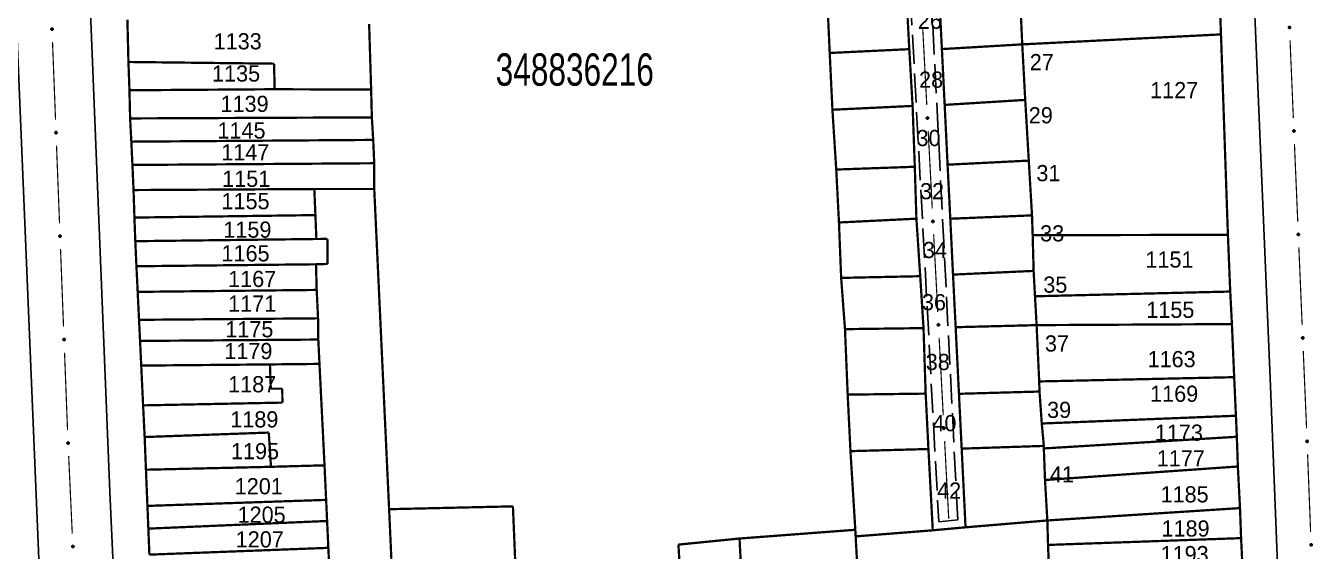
# Model space of a CAD drawing. Extents: x 202481 to 204056, y 4838981 to 4840330.
# Drawn here: x 202910.4 to 203109.4, y 4839658.8 to 4839740 of the extents above; entities that cross this region are included whole.
import ezdxf
from ezdxf.enums import TextEntityAlignment as Align

# ---------------------------------------------------------------- set-up
doc = ezdxf.new("R2010")
doc.units = 0
doc.header["$LTSCALE"] = 1.5
doc.header["$MEASUREMENT"] = 0
doc.linetypes.add('TRACO_11', pattern=[8, 3, -1, 3, -1])
for name, color, linetype in [('CD_MALHA_LOTES', 7, 'CONTINUOUS'), ('CD_TXT_QUADRA', 7, 'CONTINUOUS'), ('RU-QUADRA', 210, 'CONTINUOUS'), ('SV-EIXO-RUA-PAV', 20, 'CONTINUOUS'), ('SV-RUA-PAVIM', 7, 'CONTINUOUS'), ('Th_NmrPort', 1, 'CONTINUOUS')]:
    doc.layers.add(name, color=color, linetype=linetype)
doc.styles.add('ARIAL', font='ARIAL.SHX')

msp = doc.modelspace()

# ---------------------------------------------------------------- linework, layer by layer
at = {"layer": 'CD_MALHA_LOTES', "linetype": 'Continuous', "const_width": 0.35, "flags": 128}
for points in [[(203064.08, 4839746.61), (203064.53, 4839737.1)], [(203094.9, 4839747.94), (203095.27, 4839738.64)], [(203034.75, 4839735.77), (203034.33, 4839745.05)], [(203046.56, 4839745.72), (203047.06, 4839736.36)], [(203052.1, 4839736.37), (203051.63, 4839745.79)], [(202926.12, 4839740.93), (202926.28, 4839734.38)], [(202963.82, 4839730.11), (202963.51, 4839740.25)], [(203064.53, 4839737.1), (203095.27, 4839738.64)], [(203095.27, 4839738.64), (203096.34, 4839707.68)], [(203034.75, 4839735.77), (203047.06, 4839736.36)], [(203047.06, 4839736.36), (203047.57, 4839727.59)], [(203064.53, 4839737.1), (203052.1, 4839736.37)], [(203052.53, 4839727.75), (203052.1, 4839736.37)], [(203064.99, 4839728.52), (203064.53, 4839737.1)], [(202926.28, 4839734.38), (202926.44, 4839730.01)], [(202926.28, 4839734.38), (202948.8, 4839734.12)], [(203035.17, 4839727), (203034.75, 4839735.77)], [(202948.8, 4839734.12), (202948.9, 4839730.17)], [(202926.44, 4839730.01), (202948.9, 4839730.17)], [(202926.44, 4839730.01), (202926.54, 4839725.66)], [(202948.9, 4839730.17), (202963.82, 4839730.11)], [(202963.93, 4839725.82), (202963.82, 4839730.11)], [(203052.53, 4839727.75), (203064.99, 4839728.52)], [(203065.54, 4839719.14), (203064.99, 4839728.52)], [(203035.17, 4839727), (203047.57, 4839727.59)], [(203035.76, 4839717.76), (203035.17, 4839727)], [(203047.57, 4839727.59), (203047.91, 4839718.19)], [(203052.98, 4839718.51), (203052.53, 4839727.75)], [(202926.54, 4839725.66), (202963.93, 4839725.82)], [(202926.54, 4839725.66), (202926.73, 4839722.07)], [(202964.14, 4839722.34), (202963.93, 4839725.82)], [(202926.73, 4839722.07), (202964.14, 4839722.34)], [(202926.73, 4839722.07), (202926.9, 4839718.47)], [(202964.3, 4839718.73), (202964.14, 4839722.34)], [(202926.9, 4839718.47), (202964.3, 4839718.73)], [(202926.9, 4839718.47), (202927.07, 4839714.59)], [(202964.3, 4839714.75), (202964.3, 4839718.73)], [(203052.98, 4839718.51), (203065.54, 4839719.14)], [(203053.4, 4839710.16), (203052.98, 4839718.51)], [(203066.04, 4839710.68), (203065.54, 4839719.14)], [(203035.76, 4839717.76), (203047.91, 4839718.19)], [(203036.18, 4839709.58), (203035.76, 4839717.76)], [(203047.91, 4839718.19), (203048.16, 4839710.17)], [(202927.07, 4839714.59), (202955.03, 4839714.75)], [(202927.07, 4839714.59), (202927.21, 4839710.34)], [(202955.2, 4839710.72), (202955.03, 4839714.75)], [(202955.03, 4839714.75), (202964.3, 4839714.75)], [(202966.6, 4839665.28), (202964.3, 4839714.75)], [(202927.21, 4839710.34), (202955.2, 4839710.72)], [(202955.35, 4839707.03), (202955.2, 4839710.72)], [(203053.4, 4839710.16), (203066.04, 4839710.68)], [(203066.14, 4839707.61), (203066.04, 4839710.68)], [(202927.21, 4839710.34), (202927.34, 4839706.69)], [(203036.18, 4839709.58), (203048.16, 4839710.17)], [(203036.52, 4839701.02), (203036.18, 4839709.58)], [(203048.16, 4839710.17), (203048.75, 4839701.28)], [(203053.82, 4839701.53), (203053.4, 4839710.16)], [(202927.34, 4839706.69), (202955.35, 4839707.03)], [(202927.34, 4839706.69), (202927.52, 4839702.82)], [(202957.05, 4839707.04), (202955.35, 4839707.03)], [(202957.09, 4839703.18), (202957.05, 4839707.04)], [(203066.14, 4839707.61), (203096.34, 4839707.68)], [(203066.29, 4839702.1), (203066.14, 4839707.61)], [(203096.34, 4839707.68), (203096.7, 4839698.91)], [(202927.52, 4839702.82), (202955.29, 4839703.12)], [(202927.52, 4839702.82), (202927.71, 4839698.86)], [(202955.29, 4839703.12), (202957.09, 4839703.18)], [(202955.4, 4839699.16), (202955.29, 4839703.12)], [(203036.52, 4839701.02), (203048.75, 4839701.28)], [(203037.11, 4839693.1), (203036.52, 4839701.02)], [(203048.75, 4839701.28), (203049.26, 4839693.26)], [(203053.82, 4839701.53), (203066.29, 4839702.1)], [(203054.23, 4839693.4), (203053.82, 4839701.53)], [(203066.5, 4839698.18), (203066.29, 4839702.1)], [(202927.71, 4839698.86), (202955.4, 4839699.16)], [(202927.71, 4839698.86), (202927.92, 4839694.54)], [(202955.61, 4839694.77), (202955.4, 4839699.16)], [(203066.5, 4839698.18), (203096.7, 4839698.91)], [(203096.7, 4839698.91), (203096.96, 4839693.88)], [(203066.75, 4839693.72), (203066.5, 4839698.18)], [(202927.92, 4839694.54), (202955.61, 4839694.77)], [(202955.65, 4839691.49), (202955.61, 4839694.77)], [(202927.92, 4839694.54), (202928.08, 4839691.28)], [(203037.11, 4839693.1), (203049.26, 4839693.26)], [(203037.53, 4839682.98), (203037.11, 4839693.1)], [(203049.26, 4839693.26), (203049.59, 4839683.14)], [(203054.23, 4839693.4), (203066.75, 4839693.72)], [(203054.74, 4839683.11), (203054.23, 4839693.4)], [(203066.75, 4839693.72), (203096.96, 4839693.88)], [(203067.15, 4839685.02), (203066.75, 4839693.72)], [(203096.96, 4839693.88), (203097.31, 4839685.68)], [(202928.08, 4839691.28), (202955.65, 4839691.49)], [(202928.08, 4839691.28), (202928.26, 4839687.47)], [(202955.83, 4839687.73), (202955.65, 4839691.49)], [(202928.26, 4839687.47), (202948.17, 4839687.65)], [(202928.26, 4839687.47), (202928.55, 4839681.32)], [(202948.17, 4839687.65), (202955.83, 4839687.73)], [(202948.3, 4839683.9), (202948.17, 4839687.65)], [(202956.61, 4839672.06), (202955.83, 4839687.73)], [(203067.15, 4839685.02), (203097.31, 4839685.68)], [(203067.2, 4839683.46), (203067.15, 4839685.02)], [(203097.31, 4839685.68), (203097.58, 4839679.72)], [(202950.07, 4839683.9), (202948.3, 4839683.9)], [(202950.1, 4839681.75), (202950.07, 4839683.9)], [(203037.53, 4839682.98), (203049.59, 4839683.14)], [(203037.96, 4839674.25), (203037.53, 4839682.98)], [(203049.59, 4839683.14), (203050.02, 4839674.58)], [(203054.74, 4839683.11), (203067.2, 4839683.46)], [(203055.16, 4839674.64), (203054.74, 4839683.11)], [(203067.55, 4839678.52), (203067.2, 4839683.46)], [(202928.55, 4839681.32), (202950.1, 4839681.75)], [(202928.55, 4839681.32), (202928.79, 4839676.43)], [(203067.55, 4839678.52), (203097.58, 4839679.72)], [(203097.58, 4839679.72), (203097.72, 4839676.47)], [(202928.79, 4839676.43), (202947.99, 4839677.12)], [(202947.99, 4839677.12), (202948.33, 4839671.83)], [(203067.87, 4839675.06), (203067.55, 4839678.52)], [(202928.79, 4839676.43), (202928.99, 4839671.38)], [(203055.16, 4839674.64), (203067.87, 4839675.06)], [(203067.87, 4839674.67), (203097.72, 4839676.47)], [(203067.87, 4839674.67), (203067.87, 4839675.06)], [(203097.72, 4839676.47), (203097.88, 4839671.88)], [(203037.96, 4839674.25), (203050.02, 4839674.58)], [(203038.71, 4839662.1), (203037.96, 4839674.25)], [(203050.02, 4839674.58), (203050.69, 4839662.02)], [(203055.76, 4839662.48), (203055.16, 4839674.64)], [(203068.05, 4839669.79), (203067.87, 4839674.67)], [(202928.99, 4839671.38), (202948.33, 4839671.83)], [(202928.99, 4839671.38), (202929.22, 4839665.79)], [(202948.33, 4839671.83), (202956.61, 4839672.06)], [(202956.86, 4839666.72), (202956.61, 4839672.06)], [(203068.05, 4839669.79), (203097.88, 4839671.88)], [(203097.88, 4839671.88), (203098.21, 4839665.45)], [(203068.41, 4839663.54), (203068.05, 4839669.79)], [(202929.22, 4839665.79), (202956.86, 4839666.72)], [(202957.01, 4839663.46), (202956.86, 4839666.72)], [(202929.22, 4839665.79), (202929.36, 4839662.28)], [(202966.6, 4839665.28), (202985.75, 4839665.72)], [(202972.83, 4839528.28), (202966.6, 4839665.28)], [(202985.75, 4839665.72), (202991.44, 4839529.41)], [(203068.41, 4839663.54), (203098.21, 4839665.45)], [(203098.21, 4839665.45), (203098.38, 4839660.81)], [(202929.36, 4839662.28), (202957.01, 4839663.46)], [(202957.2, 4839659.31), (202957.01, 4839663.46)], [(203068.41, 4839663.54), (203055.76, 4839662.48)], [(203068.52, 4839659.76), (203068.41, 4839663.54)], [(202929.36, 4839662.28), (202929.52, 4839658.26)], [(203011.35, 4839659.81), (203020.8, 4839660.75)], [(203020.8, 4839660.75), (203038.71, 4839662.1)], [(203027.59, 4839531.59), (203020.8, 4839660.75)], [(203038.76, 4839661.08), (203038.71, 4839662.1)], [(203038.76, 4839661.08), (203050.69, 4839662.02)], [(203041.49, 4839611.29), (203038.76, 4839661.08)], [(203050.69, 4839662.02), (203055.76, 4839662.48)], [(203068.52, 4839659.76), (203098.38, 4839660.81)], [(203098.38, 4839660.81), (203098.6, 4839656.18)], [(202929.52, 4839658.26), (202957.2, 4839659.31)], [(202957.44, 4839654.25), (202957.2, 4839659.31)], [(203018.98, 4839531.07), (203011.35, 4839659.81)], [(203068.68, 4839655.58), (203068.52, 4839659.76)]]:
    msp.add_lwpolyline(points, dxfattribs=at)
at = {"layer": 'RU-QUADRA', "linetype": 'Continuous', "const_width": 0.18, "flags": 128}
for points in [[(203094.9, 4839747.94), (203095.27, 4839738.64), (203096.34, 4839707.68), (203096.7, 4839698.91), (203096.96, 4839693.88), (203097.31, 4839685.68), (203097.58, 4839679.72), (203097.72, 4839676.47), (203097.88, 4839671.88), (203098.21, 4839665.45), (203098.38, 4839660.81), (203098.6, 4839656.18)], [(203046.56, 4839745.72), (203047.06, 4839736.36), (203047.57, 4839727.59), (203047.91, 4839718.19), (203048.16, 4839710.17), (203048.75, 4839701.28), (203049.26, 4839693.26), (203049.59, 4839683.14), (203050.02, 4839674.58), (203050.69, 4839662.02), (203055.76, 4839662.48), (203055.16, 4839674.64), (203054.74, 4839683.11), (203054.23, 4839693.4), (203053.82, 4839701.53), (203053.4, 4839710.16), (203052.98, 4839718.51), (203052.53, 4839727.75), (203052.1, 4839736.37), (203051.63, 4839745.79)], [(202929.52, 4839658.26), (202929.36, 4839662.28), (202929.22, 4839665.79), (202928.99, 4839671.38), (202928.79, 4839676.43), (202928.55, 4839681.32), (202928.26, 4839687.47), (202928.08, 4839691.28), (202927.92, 4839694.54), (202927.71, 4839698.86), (202927.52, 4839702.82), (202927.34, 4839706.69), (202927.21, 4839710.34), (202927.07, 4839714.59), (202926.9, 4839718.47), (202926.73, 4839722.07), (202926.54, 4839725.66), (202926.44, 4839730.01), (202926.28, 4839734.38), (202926.12, 4839740.93)]]:
    msp.add_lwpolyline(points, dxfattribs=at)
at = {"layer": 'SV-EIXO-RUA-PAV'}
for points in [[(202914.565795, 4839739.59551), (202914.602158, 4839739.562803), (202914.626722, 4839739.527257), (202914.638677, 4839739.491713), (202914.641051, 4839739.457549), (202914.639543, 4839739.422325), (202914.630187, 4839739.387146), (202914.611155, 4839739.350402), (202914.578602, 4839739.313695), (202914.540534, 4839739.290924), (202914.506314, 4839739.27734), (202914.470833, 4839739.272813), (202914.436639, 4839739.274851), (202914.400419, 4839739.285778), (202914.36337, 4839739.305428), (202914.327252, 4839739.339056), (202914.303409, 4839739.374069), (202914.292748, 4839739.408752), (202914.288423, 4839739.444452), (202914.290394, 4839739.480395), (202914.299776, 4839739.514874), (202914.319629, 4839739.55214), (202914.353291, 4839739.587349), (202914.387941, 4839739.611529), (202914.422466, 4839739.622673), (202914.457708, 4839739.62614), (202914.493057, 4839739.625057), (202914.52881, 4839739.617125), (202914.565795, 4839739.59551)], [(203105.970171, 4839739.847291), (203106.006661, 4839739.814725), (203106.031364, 4839739.779275), (203106.043456, 4839739.743778), (203106.045963, 4839739.709624), (203106.044592, 4839739.674393), (203106.035373, 4839739.639179), (203106.016484, 4839739.602361), (203105.984073, 4839739.565527), (203105.946095, 4839739.542609), (203105.911928, 4839739.528892), (203105.876465, 4839739.524227), (203105.842263, 4839739.526132), (203105.806, 4839739.536918), (203105.768876, 4839739.556424), (203105.732627, 4839739.589911), (203105.708648, 4839739.624832), (203105.697853, 4839739.659473), (203105.693389, 4839739.695156), (203105.69522, 4839739.731106), (203105.704468, 4839739.765621), (203105.724176, 4839739.802965), (203105.757701, 4839739.838304), (203105.792257, 4839739.862618), (203105.826738, 4839739.873897), (203105.861967, 4839739.8775), (203105.897319, 4839739.876555), (203105.933103, 4839739.868762), (203105.970171, 4839739.847291)], [(203049.769968, 4839725.573452), (203049.733139, 4839725.605635), (203049.708068, 4839725.640825), (203049.695605, 4839725.676194), (203049.692741, 4839725.71032), (203049.693744, 4839725.745563), (203049.702594, 4839725.780872), (203049.721097, 4839725.817885), (203049.753121, 4839725.855055), (203049.790858, 4839725.878369), (203049.82488, 4839725.892443), (203049.860292, 4839725.897478), (203049.894513, 4839725.89593), (203049.930886, 4839725.885525), (203049.968212, 4839725.866407), (203050.004809, 4839725.833301), (203050.029152, 4839725.798633), (203050.040308, 4839725.764106), (203050.045144, 4839725.728473), (203050.04369, 4839725.692505), (203050.034803, 4839725.657895), (203050.015486, 4839725.620348), (203049.982332, 4839725.584659), (203049.948032, 4839725.559986), (203049.913671, 4839725.548347), (203049.878482, 4839725.544376), (203049.843122, 4839725.544952), (203049.807258, 4839725.55237), (203049.769968, 4839725.573452)], [(202915.185049, 4839723.607498), (202915.221412, 4839723.574791), (202915.245976, 4839723.539245), (202915.257931, 4839723.503701), (202915.260305, 4839723.469538), (202915.258797, 4839723.434313), (202915.249441, 4839723.399134), (202915.230409, 4839723.36239), (202915.197855, 4839723.325683), (202915.159788, 4839723.302912), (202915.125568, 4839723.289328), (202915.090087, 4839723.284801), (202915.055893, 4839723.286839), (202915.019672, 4839723.297766), (202914.982624, 4839723.317416), (202914.946506, 4839723.351044), (202914.922663, 4839723.386057), (202914.912002, 4839723.420741), (202914.907677, 4839723.45644), (202914.909648, 4839723.492383), (202914.91903, 4839723.526862), (202914.938883, 4839723.564128), (202914.972545, 4839723.599338), (202915.007195, 4839723.623517), (202915.04172, 4839723.634661), (202915.076962, 4839723.638128), (202915.112311, 4839723.637045), (202915.148064, 4839723.629113), (202915.185049, 4839723.607498)], [(203106.65156, 4839723.861807), (203106.688049, 4839723.829241), (203106.712752, 4839723.793791), (203106.724844, 4839723.758294), (203106.727351, 4839723.724139), (203106.72598, 4839723.688909), (203106.716762, 4839723.653694), (203106.697872, 4839723.616877), (203106.665462, 4839723.580043), (203106.627483, 4839723.557125), (203106.593316, 4839723.543407), (203106.557853, 4839723.538743), (203106.523651, 4839723.540648), (203106.487388, 4839723.551433), (203106.450264, 4839723.57094), (203106.414015, 4839723.604427), (203106.390036, 4839723.639347), (203106.379241, 4839723.673989), (203106.374777, 4839723.709671), (203106.376608, 4839723.745622), (203106.385857, 4839723.780137), (203106.405564, 4839723.81748), (203106.439089, 4839723.85282), (203106.473645, 4839723.877134), (203106.508126, 4839723.888412), (203106.543355, 4839723.892016), (203106.578707, 4839723.891071), (203106.614492, 4839723.883277), (203106.65156, 4839723.861807)], [(203050.618413, 4839709.595964), (203050.581585, 4839709.628146), (203050.556513, 4839709.663336), (203050.54405, 4839709.698705), (203050.541187, 4839709.732831), (203050.542189, 4839709.768074), (203050.551039, 4839709.803383), (203050.569543, 4839709.840396), (203050.601567, 4839709.877567), (203050.639303, 4839709.900881), (203050.673325, 4839709.914955), (203050.708738, 4839709.919989), (203050.742958, 4839709.918442), (203050.779331, 4839709.908036), (203050.816657, 4839709.888919), (203050.853254, 4839709.855813), (203050.877597, 4839709.821145), (203050.888753, 4839709.786618), (203050.89359, 4839709.750984), (203050.892135, 4839709.715016), (203050.883248, 4839709.680406), (203050.863932, 4839709.642859), (203050.830778, 4839709.607171), (203050.796478, 4839709.582497), (203050.762117, 4839709.570859), (203050.726928, 4839709.566887), (203050.691567, 4839709.567463), (203050.655703, 4839709.574882), (203050.618413, 4839709.595964)], [(202915.804303, 4839707.619486), (202915.840666, 4839707.586779), (202915.86523, 4839707.551233), (202915.877185, 4839707.515689), (202915.879559, 4839707.481526), (202915.878051, 4839707.446301), (202915.868695, 4839707.411122), (202915.849663, 4839707.374378), (202915.817109, 4839707.337671), (202915.779042, 4839707.314901), (202915.744822, 4839707.301316), (202915.709341, 4839707.296789), (202915.675146, 4839707.298827), (202915.638926, 4839707.309754), (202915.601878, 4839707.329405), (202915.56576, 4839707.363032), (202915.541917, 4839707.398045), (202915.531256, 4839707.432729), (202915.526931, 4839707.468428), (202915.528902, 4839707.504371), (202915.538284, 4839707.53885), (202915.558137, 4839707.576116), (202915.591799, 4839707.611326), (202915.626449, 4839707.635505), (202915.660974, 4839707.646649), (202915.696216, 4839707.650116), (202915.731565, 4839707.649033), (202915.767318, 4839707.641101), (202915.804303, 4839707.619486)], [(203107.332948, 4839707.876322), (203107.369438, 4839707.843757), (203107.39414, 4839707.808306), (203107.406232, 4839707.772809), (203107.408739, 4839707.738655), (203107.407368, 4839707.703425), (203107.39815, 4839707.66821), (203107.37926, 4839707.631392), (203107.34685, 4839707.594559), (203107.308871, 4839707.57164), (203107.274704, 4839707.557923), (203107.239241, 4839707.553258), (203107.205039, 4839707.555164), (203107.168776, 4839707.565949), (203107.131652, 4839707.585456), (203107.095403, 4839707.618942), (203107.071424, 4839707.653863), (203107.060629, 4839707.688505), (203107.056165, 4839707.724187), (203107.057996, 4839707.760137), (203107.067245, 4839707.794653), (203107.086952, 4839707.831996), (203107.120478, 4839707.867336), (203107.155033, 4839707.891649), (203107.189514, 4839707.902928), (203107.224743, 4839707.906531), (203107.260095, 4839707.905586), (203107.29588, 4839707.897793), (203107.332948, 4839707.876322)], [(203051.466858, 4839693.618475), (203051.43003, 4839693.650658), (203051.404959, 4839693.685848), (203051.392496, 4839693.721217), (203051.389632, 4839693.755343), (203051.390635, 4839693.790585), (203051.399485, 4839693.825894), (203051.417988, 4839693.862908), (203051.450012, 4839693.900078), (203051.487749, 4839693.923392), (203051.52177, 4839693.937466), (203051.557183, 4839693.942501), (203051.591403, 4839693.940953), (203051.627776, 4839693.930548), (203051.665103, 4839693.91143), (203051.7017, 4839693.878324), (203051.726042, 4839693.843656), (203051.737199, 4839693.809129), (203051.742035, 4839693.773495), (203051.74058, 4839693.737528), (203051.731693, 4839693.702918), (203051.712377, 4839693.665371), (203051.679223, 4839693.629682), (203051.644923, 4839693.605009), (203051.610562, 4839693.59337), (203051.575373, 4839693.589399), (203051.540013, 4839693.589974), (203051.504149, 4839693.597393), (203051.466858, 4839693.618475)], [(202916.423557, 4839691.631474), (202916.45992, 4839691.598767), (202916.484484, 4839691.563221), (202916.496439, 4839691.527678), (202916.498813, 4839691.493514), (202916.497305, 4839691.458289), (202916.487949, 4839691.423111), (202916.468917, 4839691.386366), (202916.436363, 4839691.349659), (202916.398296, 4839691.326889), (202916.364076, 4839691.313304), (202916.328595, 4839691.308777), (202916.2944, 4839691.310815), (202916.25818, 4839691.321742), (202916.221132, 4839691.341393), (202916.185014, 4839691.37502), (202916.161171, 4839691.410033), (202916.15051, 4839691.444717), (202916.146185, 4839691.480416), (202916.148156, 4839691.516359), (202916.157538, 4839691.550838), (202916.177391, 4839691.588105), (202916.211053, 4839691.623314), (202916.245703, 4839691.647493), (202916.280228, 4839691.658638), (202916.31547, 4839691.662104), (202916.350819, 4839691.661021), (202916.386572, 4839691.653089), (202916.423557, 4839691.631474)], [(203108.014336, 4839691.890838), (203108.050826, 4839691.858272), (203108.075528, 4839691.822822), (203108.08762, 4839691.787325), (203108.090127, 4839691.753171), (203108.088756, 4839691.71794), (203108.079538, 4839691.682726), (203108.060648, 4839691.645908), (203108.028238, 4839691.609074), (203107.990259, 4839691.586156), (203107.956092, 4839691.572439), (203107.920629, 4839691.567774), (203107.886427, 4839691.569679), (203107.850164, 4839691.580465), (203107.81304, 4839691.599971), (203107.776791, 4839691.633458), (203107.752812, 4839691.668379), (203107.742017, 4839691.70302), (203107.737553, 4839691.738703), (203107.739384, 4839691.774653), (203107.748633, 4839691.809168), (203107.76834, 4839691.846511), (203107.801866, 4839691.881851), (203107.836422, 4839691.906165), (203107.870902, 4839691.917444), (203107.906131, 4839691.921047), (203107.941483, 4839691.920102), (203107.977268, 4839691.912309), (203108.014336, 4839691.890838)], [(203052.315304, 4839677.640987), (203052.278475, 4839677.673169), (203052.253404, 4839677.708359), (203052.240941, 4839677.743728), (203052.238077, 4839677.777854), (203052.23908, 4839677.813097), (203052.24793, 4839677.848406), (203052.266433, 4839677.885419), (203052.298457, 4839677.92259), (203052.336194, 4839677.945904), (203052.370216, 4839677.959977), (203052.405628, 4839677.965012), (203052.439849, 4839677.963465), (203052.476222, 4839677.953059), (203052.513548, 4839677.933941), (203052.550145, 4839677.900835), (203052.574488, 4839677.866168), (203052.585644, 4839677.831641), (203052.590481, 4839677.796007), (203052.589026, 4839677.760039), (203052.580139, 4839677.725429), (203052.560822, 4839677.687882), (203052.527668, 4839677.652194), (203052.493368, 4839677.62752), (203052.459007, 4839677.615882), (203052.423818, 4839677.61191), (203052.388458, 4839677.612486), (203052.352594, 4839677.619905), (203052.315304, 4839677.640987)], [(202917.045305, 4839675.644412), (202917.081918, 4839675.611984), (202917.106753, 4839675.576627), (202917.118979, 4839675.541175), (202917.121615, 4839675.507031), (202917.120376, 4839675.471796), (202917.11129, 4839675.436547), (202917.09254, 4839675.399658), (202917.060268, 4839675.362703), (202917.022376, 4839675.339642), (202916.988261, 4839675.325796), (202916.952816, 4839675.320998), (202916.918606, 4839675.322774), (202916.882304, 4839675.333423), (202916.845106, 4839675.35279), (202916.808732, 4839675.38614), (202916.784621, 4839675.42097), (202916.773696, 4839675.45557), (202916.769098, 4839675.491236), (202916.770793, 4839675.527193), (202916.779912, 4839675.561743), (202916.799479, 4839675.59916), (202916.832871, 4839675.634625), (202916.867335, 4839675.659069), (202916.901773, 4839675.670477), (202916.936988, 4839675.674214), (202916.972343, 4839675.673401), (202917.008157, 4839675.665743), (202917.045305, 4839675.644412)], [(203108.694306, 4839675.904868), (203108.730669, 4839675.87216), (203108.755233, 4839675.836615), (203108.767187, 4839675.801071), (203108.769561, 4839675.766907), (203108.768054, 4839675.731682), (203108.758698, 4839675.696504), (203108.739666, 4839675.65976), (203108.707112, 4839675.623052), (203108.669045, 4839675.600282), (203108.634825, 4839675.586697), (203108.599344, 4839675.58217), (203108.565149, 4839675.584209), (203108.528929, 4839675.595135), (203108.491881, 4839675.614786), (203108.455762, 4839675.648413), (203108.431919, 4839675.683426), (203108.421259, 4839675.71811), (203108.416934, 4839675.753809), (203108.418905, 4839675.789752), (203108.428287, 4839675.824231), (203108.44814, 4839675.861498), (203108.481802, 4839675.896707), (203108.516452, 4839675.920886), (203108.550977, 4839675.932031), (203108.586219, 4839675.935497), (203108.621567, 4839675.934414), (203108.657321, 4839675.926482), (203108.694306, 4839675.904868)], [(202917.786869, 4839659.661606), (202917.823481, 4839659.629178), (202917.848317, 4839659.593821), (202917.860543, 4839659.55837), (202917.863178, 4839659.524225), (202917.86194, 4839659.48899), (202917.852854, 4839659.453741), (202917.834104, 4839659.416852), (202917.801832, 4839659.379897), (202917.76394, 4839659.356836), (202917.729825, 4839659.34299), (202917.694379, 4839659.338192), (202917.66017, 4839659.339968), (202917.623868, 4839659.350617), (202917.58667, 4839659.369984), (202917.550295, 4839659.403334), (202917.526185, 4839659.438164), (202917.51526, 4839659.472765), (202917.510662, 4839659.50843), (202917.512357, 4839659.544387), (202917.521475, 4839659.578937), (202917.541042, 4839659.616354), (202917.574434, 4839659.65182), (202917.608898, 4839659.676263), (202917.643337, 4839659.687672), (202917.678551, 4839659.691408), (202917.713907, 4839659.690595), (202917.74972, 4839659.682937), (202917.786869, 4839659.661606)], [(203109.31356, 4839659.916856), (203109.349923, 4839659.884149), (203109.374487, 4839659.848603), (203109.386441, 4839659.813059), (203109.388815, 4839659.778895), (203109.387308, 4839659.74367), (203109.377952, 4839659.708492), (203109.35892, 4839659.671748), (203109.326366, 4839659.63504), (203109.288299, 4839659.61227), (203109.254079, 4839659.598685), (203109.218598, 4839659.594159), (203109.184403, 4839659.596197), (203109.148183, 4839659.607123), (203109.111135, 4839659.626774), (203109.075016, 4839659.660401), (203109.051173, 4839659.695415), (203109.040513, 4839659.730098), (203109.036188, 4839659.765797), (203109.038159, 4839659.80174), (203109.047541, 4839659.836219), (203109.067394, 4839659.873486), (203109.101056, 4839659.908695), (203109.135706, 4839659.932874), (203109.170231, 4839659.944019), (203109.205473, 4839659.947485), (203109.240821, 4839659.946403), (203109.276575, 4839659.93847), (203109.31356, 4839659.916856)]]:
    msp.add_lwpolyline(points, close=True, dxfattribs=at)
for points in [[(202914.290394, 4839739.480395), (202914.303409, 4839739.374069)], [(202914.295888, 4839739.493322), (202914.314593, 4839739.362955)], [(202914.299776, 4839739.514874), (202914.327252, 4839739.339056)], [(202914.312293, 4839739.528096), (202914.344547, 4839739.329976)], [(202914.319629, 4839739.55214), (202914.36337, 4839739.305428)], [(202914.338137, 4839739.565967), (202914.381265, 4839739.298625)], [(202914.353291, 4839739.587349), (202914.400419, 4839739.285778)], [(202914.369699, 4839739.597232), (202914.417297, 4839739.285)], [(202914.387941, 4839739.611529), (202914.436639, 4839739.274851)], [(202914.40457, 4839739.613603), (202914.453118, 4839739.276828)], [(202914.422466, 4839739.622673), (202914.470833, 4839739.272813)], [(202914.439756, 4839739.621794), (202914.485895, 4839739.276732)], [(202914.457708, 4839739.62614), (202914.506314, 4839739.27734)], [(202914.476624, 4839739.621856), (202914.525014, 4839739.289172)], [(202914.493057, 4839739.625057), (202914.540534, 4839739.290924)], [(202914.510975, 4839739.616359), (202914.559831, 4839739.306907)], [(202914.52881, 4839739.617125), (202914.578602, 4839739.313695)], [(202914.545538, 4839739.605408), (202914.592862, 4839739.335497)], [(202914.565795, 4839739.59551), (202914.611155, 4839739.350402)], [(202914.584878, 4839739.57689), (202914.619964, 4839739.376148)], [(202914.602158, 4839739.562803), (202914.630187, 4839739.387146)], [(202914.616248, 4839739.5426), (202914.633537, 4839739.413543)], [(202914.626722, 4839739.527257), (202914.639543, 4839739.422325)], [(203105.69522, 4839739.731106), (203105.708648, 4839739.624832)], [(203105.700664, 4839739.744055), (203105.719875, 4839739.613761)], [(203105.704468, 4839739.765621), (203105.732627, 4839739.589911)], [(203105.716934, 4839739.778892), (203105.749957, 4839739.580899)], [(203105.724176, 4839739.802965), (203105.768876, 4839739.556424)], [(203105.742631, 4839739.816863), (203105.786797, 4839739.549691)], [(203105.757701, 4839739.838304), (203105.806, 4839739.536918)], [(203105.774071, 4839739.84825), (203105.822882, 4839739.536206)], [(203105.792257, 4839739.862618), (203105.842263, 4839739.526132)], [(203105.808877, 4839739.864757), (203105.858734, 4839739.528174)], [(203105.826738, 4839739.873897), (203105.876465, 4839739.524227)], [(203105.844032, 4839739.873085), (203105.891511, 4839739.528205)], [(203105.861967, 4839739.8775), (203105.911928, 4839739.528892)], [(203105.880899, 4839739.87329), (203105.930581, 4839739.540796)], [(203105.897319, 4839739.876555), (203105.946095, 4839739.542609)], [(203105.915272, 4839739.867927), (203105.965329, 4839739.558667)], [(203105.933103, 4839739.868762), (203105.984073, 4839739.565527)], [(203105.949877, 4839739.85711), (203105.998249, 4839739.587385)], [(203105.970171, 4839739.847291), (203106.016484, 4839739.602361)], [(203105.989327, 4839739.828745), (203106.025193, 4839739.628141)], [(203106.006661, 4839739.814725), (203106.035373, 4839739.639179)], [(203106.02083, 4839739.794578), (203106.03862, 4839739.665589)], [(203106.031364, 4839739.779275), (203106.044592, 4839739.674393)], [(203049.708068, 4839725.640825), (203049.693744, 4839725.745563)], [(203049.718761, 4839725.625633), (203049.699623, 4839725.754429)], [(203049.733139, 4839725.605635), (203049.702594, 4839725.780872)], [(203049.750619, 4839725.591797), (203049.712658, 4839725.792015)], [(203049.769968, 4839725.573452), (203049.721097, 4839725.817885)], [(203049.790364, 4839725.563846), (203049.739175, 4839725.83305)], [(203049.807258, 4839725.55237), (203049.753121, 4839725.855055)], [(203049.82508, 4839725.553392), (203049.771793, 4839725.862111)], [(203049.843122, 4839725.544952), (203049.790858, 4839725.878369)], [(203049.859507, 4839725.548388), (203049.806352, 4839725.880344)], [(203049.878482, 4839725.544376), (203049.82488, 4839725.892443)], [(203049.89637, 4839725.548979), (203049.845289, 4839725.893343)], [(203049.913671, 4839725.548347), (203049.860292, 4839725.897478)], [(203049.931436, 4839725.557673), (203049.878063, 4839725.893717)], [(203049.948032, 4839725.559986), (203049.894513, 4839725.89593)], [(203049.966067, 4839725.574543), (203049.913998, 4839725.88606)], [(203049.982332, 4839725.584659), (203049.930886, 4839725.885525)], [(203049.997178, 4839725.606257), (203049.950221, 4839725.872953)], [(203050.015486, 4839725.620348), (203049.968212, 4839725.866407)], [(203050.022476, 4839725.644494), (203049.987385, 4839725.842132)], [(203050.034803, 4839725.657895), (203050.004809, 4839725.833301)], [(203050.038381, 4839725.6795), (203050.017809, 4839725.809586)], [(203050.04369, 4839725.692505), (203050.029152, 4839725.798633)], [(202914.909648, 4839723.492383), (202914.922663, 4839723.386057)], [(202914.915142, 4839723.50531), (202914.933847, 4839723.374943)], [(202914.91903, 4839723.526862), (202914.946506, 4839723.351044)], [(202914.931547, 4839723.540085), (202914.963801, 4839723.341964)], [(202914.938883, 4839723.564128), (202914.982624, 4839723.317416)], [(202914.957391, 4839723.577955), (202915.000519, 4839723.310613)], [(202914.972545, 4839723.599338), (202915.019672, 4839723.297766)], [(202914.988953, 4839723.60922), (202915.036551, 4839723.296988)], [(202915.007195, 4839723.623517), (202915.055893, 4839723.286839)], [(202915.023824, 4839723.625591), (202915.072372, 4839723.288816)], [(202915.04172, 4839723.634661), (202915.090087, 4839723.284801)], [(202915.05901, 4839723.633782), (202915.105149, 4839723.28872)], [(202915.076962, 4839723.638128), (202915.125568, 4839723.289328)], [(202915.095878, 4839723.633844), (202915.144268, 4839723.30116)], [(202915.112311, 4839723.637045), (202915.159788, 4839723.302912)], [(202915.130229, 4839723.628347), (202915.179085, 4839723.318895)], [(202915.148064, 4839723.629113), (202915.197855, 4839723.325683)], [(202915.164792, 4839723.617396), (202915.212116, 4839723.347485)], [(202915.185049, 4839723.607498), (202915.230409, 4839723.36239)], [(202915.204132, 4839723.588878), (202915.239218, 4839723.388136)], [(202915.221412, 4839723.574791), (202915.249441, 4839723.399134)], [(202915.235502, 4839723.554589), (202915.252791, 4839723.425531)], [(202915.245976, 4839723.539245), (202915.258797, 4839723.434313)], [(203106.376608, 4839723.745622), (203106.390036, 4839723.639347)], [(203106.382052, 4839723.75857), (203106.401264, 4839723.628276)], [(203106.385857, 4839723.780137), (203106.414015, 4839723.604427)], [(203106.398322, 4839723.793408), (203106.431345, 4839723.595414)], [(203106.405564, 4839723.81748), (203106.450264, 4839723.57094)], [(203106.424019, 4839723.831379), (203106.468185, 4839723.564207)], [(203106.439089, 4839723.85282), (203106.487388, 4839723.551433)], [(203106.455459, 4839723.862766), (203106.50427, 4839723.550721)], [(203106.473645, 4839723.877134), (203106.523651, 4839723.540648)], [(203106.490265, 4839723.879273), (203106.540122, 4839723.542689)], [(203106.508126, 4839723.888412), (203106.557853, 4839723.538743)], [(203106.52542, 4839723.8876), (203106.572899, 4839723.542721)], [(203106.543355, 4839723.892016), (203106.593316, 4839723.543407)], [(203106.562287, 4839723.887806), (203106.611969, 4839723.555312)], [(203106.578707, 4839723.891071), (203106.627483, 4839723.557125)], [(203106.59666, 4839723.882442), (203106.646717, 4839723.573182)], [(203106.614492, 4839723.883277), (203106.665462, 4839723.580043)], [(203106.631265, 4839723.871625), (203106.679637, 4839723.601901)], [(203106.65156, 4839723.861807), (203106.697872, 4839723.616877)], [(203106.670715, 4839723.84326), (203106.706581, 4839723.642656)], [(203106.688049, 4839723.829241), (203106.716762, 4839723.653694)], [(203106.702218, 4839723.809093), (203106.720008, 4839723.680104)], [(203106.712752, 4839723.793791), (203106.72598, 4839723.688909)], [(203050.556513, 4839709.663336), (203050.542189, 4839709.768074)], [(203050.567206, 4839709.648145), (203050.548069, 4839709.776941)], [(203050.581585, 4839709.628146), (203050.551039, 4839709.803383)], [(203050.599065, 4839709.614309), (203050.561104, 4839709.814527)], [(203050.618413, 4839709.595964), (203050.569543, 4839709.840396)], [(203050.638809, 4839709.586358), (203050.58762, 4839709.855562)], [(203050.655703, 4839709.574882), (203050.601567, 4839709.877567)], [(203050.673526, 4839709.575903), (203050.620238, 4839709.884623)], [(203050.691567, 4839709.567463), (203050.639303, 4839709.900881)], [(203050.707953, 4839709.570899), (203050.654797, 4839709.902855)], [(203050.726928, 4839709.566887), (203050.673325, 4839709.914955)], [(203050.744815, 4839709.57149), (203050.693734, 4839709.915855)], [(203050.762117, 4839709.570859), (203050.708738, 4839709.919989)], [(203050.779881, 4839709.580184), (203050.726509, 4839709.916229)], [(203050.796478, 4839709.582497), (203050.742958, 4839709.918442)], [(203050.814513, 4839709.597054), (203050.762443, 4839709.908572)], [(203050.830778, 4839709.607171), (203050.779331, 4839709.908036)], [(203050.845623, 4839709.628768), (203050.798667, 4839709.895464)], [(203050.863932, 4839709.642859), (203050.816657, 4839709.888919)], [(203050.870922, 4839709.667006), (203050.835831, 4839709.864643)], [(203050.883248, 4839709.680406), (203050.853254, 4839709.855813)], [(203050.886827, 4839709.702011), (203050.866254, 4839709.832098)], [(203050.892135, 4839709.715016), (203050.877597, 4839709.821145)], [(202915.528902, 4839707.504371), (202915.541917, 4839707.398045)], [(202915.534396, 4839707.517299), (202915.553101, 4839707.386931)], [(202915.538284, 4839707.53885), (202915.56576, 4839707.363032)], [(202915.550801, 4839707.552073), (202915.583055, 4839707.353952)], [(202915.558137, 4839707.576116), (202915.601878, 4839707.329405)], [(202915.576645, 4839707.589943), (202915.619773, 4839707.322601)], [(202915.591799, 4839707.611326), (202915.638926, 4839707.309754)], [(202915.608207, 4839707.621208), (202915.655805, 4839707.308976)], [(202915.626449, 4839707.635505), (202915.675146, 4839707.298827)], [(202915.643078, 4839707.637579), (202915.691626, 4839707.300805)], [(202915.660974, 4839707.646649), (202915.709341, 4839707.296789)], [(202915.678264, 4839707.64577), (202915.724403, 4839707.300709)], [(202915.696216, 4839707.650116), (202915.744822, 4839707.301316)], [(202915.715132, 4839707.645832), (202915.763522, 4839707.313148)], [(202915.731565, 4839707.649033), (202915.779042, 4839707.314901)], [(202915.749483, 4839707.640335), (202915.798339, 4839707.330883)], [(202915.767318, 4839707.641101), (202915.817109, 4839707.337671)], [(202915.784046, 4839707.629384), (202915.83137, 4839707.359473)], [(202915.804303, 4839707.619486), (202915.849663, 4839707.374378)], [(202915.823386, 4839707.600866), (202915.858472, 4839707.400124)], [(202915.840666, 4839707.586779), (202915.868695, 4839707.411122)], [(202915.854756, 4839707.566577), (202915.872045, 4839707.437519)], [(202915.86523, 4839707.551233), (202915.878051, 4839707.446301)], [(203107.057996, 4839707.760137), (203107.071424, 4839707.653863)], [(203107.06344, 4839707.773086), (203107.082652, 4839707.642792)], [(203107.067245, 4839707.794653), (203107.095403, 4839707.618942)], [(203107.07971, 4839707.807924), (203107.112733, 4839707.60993)], [(203107.086952, 4839707.831996), (203107.131652, 4839707.585456)], [(203107.105407, 4839707.845895), (203107.149573, 4839707.578722)], [(203107.120478, 4839707.867336), (203107.168776, 4839707.565949)], [(203107.136847, 4839707.877281), (203107.185658, 4839707.565237)], [(203107.155033, 4839707.891649), (203107.205039, 4839707.555164)], [(203107.171653, 4839707.893788), (203107.22151, 4839707.557205)], [(203107.189514, 4839707.902928), (203107.239241, 4839707.553258)], [(203107.206808, 4839707.902116), (203107.254287, 4839707.557236)], [(203107.224743, 4839707.906531), (203107.274704, 4839707.557923)], [(203107.243675, 4839707.902321), (203107.293357, 4839707.569828)], [(203107.260095, 4839707.905586), (203107.308871, 4839707.57164)], [(203107.278048, 4839707.896958), (203107.328106, 4839707.587698)], [(203107.29588, 4839707.897793), (203107.34685, 4839707.594559)], [(203107.312653, 4839707.886141), (203107.361025, 4839707.616416)], [(203107.332948, 4839707.876322), (203107.37926, 4839707.631392)], [(203107.352103, 4839707.857776), (203107.387969, 4839707.657172)], [(203107.369438, 4839707.843757), (203107.39815, 4839707.66821)], [(203107.383606, 4839707.823609), (203107.401396, 4839707.69462)], [(203107.39414, 4839707.808306), (203107.407368, 4839707.703425)], [(203051.404959, 4839693.685848), (203051.390635, 4839693.790585)], [(203051.415652, 4839693.670656), (203051.396514, 4839693.799452)], [(203051.43003, 4839693.650658), (203051.399485, 4839693.825894)], [(203051.44751, 4839693.63682), (203051.409549, 4839693.837038)], [(203051.466858, 4839693.618475), (203051.417988, 4839693.862908)], [(203051.487255, 4839693.608869), (203051.436065, 4839693.878073)], [(203051.504149, 4839693.597393), (203051.450012, 4839693.900078)], [(203051.521971, 4839693.598415), (203051.468683, 4839693.907134)], [(203051.540013, 4839693.589974), (203051.487749, 4839693.923392)], [(203051.556398, 4839693.593411), (203051.503243, 4839693.925367)], [(203051.575373, 4839693.589399), (203051.52177, 4839693.937466)], [(203051.593261, 4839693.594002), (203051.542179, 4839693.938366)], [(203051.610562, 4839693.59337), (203051.557183, 4839693.942501)], [(203051.628326, 4839693.602696), (203051.574954, 4839693.93874)], [(203051.644923, 4839693.605009), (203051.591403, 4839693.940953)], [(203051.662958, 4839693.619566), (203051.610888, 4839693.931083)], [(203051.679223, 4839693.629682), (203051.627776, 4839693.930548)], [(203051.694069, 4839693.65128), (203051.647112, 4839693.917976)], [(203051.712377, 4839693.665371), (203051.665103, 4839693.91143)], [(203051.719367, 4839693.689517), (203051.684276, 4839693.887155)], [(203051.731693, 4839693.702918), (203051.7017, 4839693.878324)], [(203051.735272, 4839693.724523), (203051.7147, 4839693.854609)], [(203051.74058, 4839693.737528), (203051.726042, 4839693.843656)], [(202916.148156, 4839691.516359), (202916.161171, 4839691.410033)], [(202916.15365, 4839691.529287), (202916.172355, 4839691.398919)], [(202916.157538, 4839691.550838), (202916.185014, 4839691.37502)], [(202916.170055, 4839691.564061), (202916.202309, 4839691.36594)], [(202916.177391, 4839691.588105), (202916.221132, 4839691.341393)], [(202916.195899, 4839691.601931), (202916.239027, 4839691.334589)], [(202916.211053, 4839691.623314), (202916.25818, 4839691.321742)], [(202916.227461, 4839691.633196), (202916.275059, 4839691.320964)], [(202916.245703, 4839691.647493), (202916.2944, 4839691.310815)], [(202916.262331, 4839691.649568), (202916.31088, 4839691.312793)], [(202916.280228, 4839691.658638), (202916.328595, 4839691.308777)], [(202916.297518, 4839691.657758), (202916.343657, 4839691.312697)], [(202916.31547, 4839691.662104), (202916.364076, 4839691.313304)], [(202916.334386, 4839691.657821), (202916.382776, 4839691.325136)], [(202916.350819, 4839691.661021), (202916.398296, 4839691.326889)], [(202916.368737, 4839691.652323), (202916.417593, 4839691.342871)], [(202916.386572, 4839691.653089), (202916.436363, 4839691.349659)], [(202916.4033, 4839691.641372), (202916.450624, 4839691.371462)], [(202916.423557, 4839691.631474), (202916.468917, 4839691.386366)], [(202916.44264, 4839691.612854), (202916.477726, 4839691.412112)], [(202916.45992, 4839691.598767), (202916.487949, 4839691.423111)], [(202916.47401, 4839691.578565), (202916.491299, 4839691.449508)], [(202916.484484, 4839691.563221), (202916.497305, 4839691.458289)], [(203107.739384, 4839691.774653), (203107.752812, 4839691.668379)], [(203107.744828, 4839691.787602), (203107.76404, 4839691.657308)], [(203107.748633, 4839691.809168), (203107.776791, 4839691.633458)], [(203107.761098, 4839691.822439), (203107.794121, 4839691.624446)], [(203107.76834, 4839691.846511), (203107.81304, 4839691.599971)], [(203107.786795, 4839691.86041), (203107.830961, 4839691.593238)], [(203107.801866, 4839691.881851), (203107.850164, 4839691.580465)], [(203107.818235, 4839691.891797), (203107.867046, 4839691.579753)], [(203107.836422, 4839691.906165), (203107.886427, 4839691.569679)], [(203107.853041, 4839691.908304), (203107.902898, 4839691.57172)], [(203107.870902, 4839691.917444), (203107.920629, 4839691.567774)], [(203107.888196, 4839691.916631), (203107.935675, 4839691.571752)], [(203107.906131, 4839691.921047), (203107.956092, 4839691.572439)], [(203107.925063, 4839691.916837), (203107.974745, 4839691.584343)], [(203107.941483, 4839691.920102), (203107.990259, 4839691.586156)], [(203107.959436, 4839691.911473), (203108.009494, 4839691.602214)], [(203107.977268, 4839691.912309), (203108.028238, 4839691.609074)], [(203107.994041, 4839691.900657), (203108.042413, 4839691.630932)], [(203108.014336, 4839691.890838), (203108.060648, 4839691.645908)], [(203108.033491, 4839691.872292), (203108.069357, 4839691.671688)], [(203108.050826, 4839691.858272), (203108.079538, 4839691.682726)], [(203108.064994, 4839691.838125), (203108.082784, 4839691.709136)], [(203108.075528, 4839691.822822), (203108.088756, 4839691.71794)], [(203052.253404, 4839677.708359), (203052.23908, 4839677.813097)], [(203052.264097, 4839677.693168), (203052.244959, 4839677.821964)], [(203052.278475, 4839677.673169), (203052.24793, 4839677.848406)], [(203052.295955, 4839677.659332), (203052.257994, 4839677.85955)], [(203052.315304, 4839677.640987), (203052.266433, 4839677.885419)], [(203052.3357, 4839677.631381), (203052.284511, 4839677.900585)], [(203052.352594, 4839677.619905), (203052.298457, 4839677.92259)], [(203052.370416, 4839677.620926), (203052.317129, 4839677.929646)], [(203052.388458, 4839677.612486), (203052.336194, 4839677.945904)], [(203052.404843, 4839677.615922), (203052.351688, 4839677.947878)], [(203052.423818, 4839677.61191), (203052.370216, 4839677.959977)], [(203052.441706, 4839677.616513), (203052.390625, 4839677.960878)], [(203052.459007, 4839677.615882), (203052.405628, 4839677.965012)], [(203052.476772, 4839677.625207), (203052.423399, 4839677.961252)], [(203052.493368, 4839677.62752), (203052.439849, 4839677.963465)], [(203052.511404, 4839677.642077), (203052.459334, 4839677.953595)], [(203052.527668, 4839677.652194), (203052.476222, 4839677.953059)], [(203052.542514, 4839677.673791), (203052.495557, 4839677.940487)], [(203052.560822, 4839677.687882), (203052.513548, 4839677.933941)], [(203052.567813, 4839677.712029), (203052.532721, 4839677.909666)], [(203052.580139, 4839677.725429), (203052.550145, 4839677.900835)], [(203052.583717, 4839677.747034), (203052.563145, 4839677.877121)], [(203052.589026, 4839677.760039), (203052.574488, 4839677.866168)], [(202916.770793, 4839675.527193), (202916.784621, 4839675.42097)], [(202916.776189, 4839675.540162), (202916.79589, 4839675.409941)], [(202916.779912, 4839675.561743), (202916.808732, 4839675.38614)], [(202916.792327, 4839675.57506), (202916.826096, 4839675.377193)], [(202916.799479, 4839675.59916), (202916.845106, 4839675.35279)], [(202916.817881, 4839675.613128), (202916.863053, 4839675.346124)], [(202916.832871, 4839675.634625), (202916.882304, 4839675.333423)], [(202916.849203, 4839675.644633), (202916.899188, 4839675.332774)], [(202916.867335, 4839675.659069), (202916.918606, 4839675.322774)], [(202916.883947, 4839675.661271), (202916.93507, 4839675.324877)], [(202916.901773, 4839675.670477), (202916.952816, 4839675.320998)], [(202916.91907, 4839675.66973), (202916.967847, 4839675.325032)], [(202916.936988, 4839675.674214), (202916.988261, 4839675.325796)], [(202916.955936, 4839675.670075), (202917.006869, 4839675.33777)], [(202916.972343, 4839675.673401), (202917.022376, 4839675.339642)], [(202916.990328, 4839675.664841), (202917.04155, 4839675.355771)], [(202917.008157, 4839675.665743), (202917.060268, 4839675.362703)], [(202917.024974, 4839675.654154), (202917.074362, 4839675.384614)], [(202917.045305, 4839675.644412), (202917.09254, 4839675.399658)], [(202917.064531, 4839675.625938), (202917.101152, 4839675.42547)], [(202917.081918, 4839675.611984), (202917.11129, 4839675.436547)], [(202917.096162, 4839675.59189), (202917.114438, 4839675.462968)], [(202917.106753, 4839675.576627), (202917.120376, 4839675.471796)], [(203108.418905, 4839675.789752), (203108.431919, 4839675.683426)], [(203108.424399, 4839675.80268), (203108.443104, 4839675.672312)], [(203108.428287, 4839675.824231), (203108.455762, 4839675.648413)], [(203108.440804, 4839675.837454), (203108.473058, 4839675.639333)], [(203108.44814, 4839675.861498), (203108.491881, 4839675.614786)], [(203108.466648, 4839675.875325), (203108.509776, 4839675.607983)], [(203108.481802, 4839675.896707), (203108.528929, 4839675.595135)], [(203108.49821, 4839675.906589), (203108.545808, 4839675.594357)], [(203108.516452, 4839675.920886), (203108.565149, 4839675.584209)], [(203108.53308, 4839675.922961), (203108.581629, 4839675.586186)], [(203108.550977, 4839675.932031), (203108.599344, 4839675.58217)], [(203108.568267, 4839675.931151), (203108.614405, 4839675.58609)], [(203108.586219, 4839675.935497), (203108.634825, 4839675.586697)], [(203108.605135, 4839675.931214), (203108.653524, 4839675.598529)], [(203108.621567, 4839675.934414), (203108.669045, 4839675.600282)], [(203108.639486, 4839675.925716), (203108.688342, 4839675.616264)], [(203108.657321, 4839675.926482), (203108.707112, 4839675.623052)], [(203108.674049, 4839675.914765), (203108.721373, 4839675.644855)], [(203108.694306, 4839675.904868), (203108.739666, 4839675.65976)], [(203108.713389, 4839675.886247), (203108.748475, 4839675.685505)], [(203108.730669, 4839675.87216), (203108.758698, 4839675.696504)], [(203108.744759, 4839675.851958), (203108.762048, 4839675.722901)], [(203108.755233, 4839675.836615), (203108.768054, 4839675.731682)], [(202917.512357, 4839659.544387), (202917.526185, 4839659.438164)], [(202917.517752, 4839659.557356), (202917.537454, 4839659.427135)], [(202917.521475, 4839659.578937), (202917.550295, 4839659.403334)], [(202917.533891, 4839659.592255), (202917.567659, 4839659.394387)], [(202917.541042, 4839659.616354), (202917.58667, 4839659.369984)], [(202917.559444, 4839659.630322), (202917.604616, 4839659.363318)], [(202917.574434, 4839659.65182), (202917.623868, 4839659.350617)], [(202917.590766, 4839659.661827), (202917.640752, 4839659.349968)], [(202917.608898, 4839659.676263), (202917.66017, 4839659.339968)], [(202917.62551, 4839659.678465), (202917.676634, 4839659.342071)], [(202917.643337, 4839659.687672), (202917.694379, 4839659.338192)], [(202917.660633, 4839659.686925), (202917.70941, 4839659.342226)], [(202917.678551, 4839659.691408), (202917.729825, 4839659.34299)], [(202917.697499, 4839659.687269), (202917.748433, 4839659.354965)], [(202917.713907, 4839659.690595), (202917.76394, 4839659.356836)], [(202917.731892, 4839659.682035), (202917.783114, 4839659.372966)], [(202917.74972, 4839659.682937), (202917.801832, 4839659.379897)], [(202917.766537, 4839659.671348), (202917.815925, 4839659.401808)], [(202917.786869, 4839659.661606), (202917.834104, 4839659.416852)], [(202917.806094, 4839659.643132), (202917.842715, 4839659.442664)], [(202917.823481, 4839659.629178), (202917.852854, 4839659.453741)], [(202917.837726, 4839659.609084), (202917.856001, 4839659.480163)], [(202917.848317, 4839659.593821), (202917.86194, 4839659.48899)], [(203109.038159, 4839659.80174), (203109.051173, 4839659.695415)], [(203109.043653, 4839659.814668), (203109.062358, 4839659.6843)], [(203109.047541, 4839659.836219), (203109.075016, 4839659.660401)], [(203109.060058, 4839659.849442), (203109.092312, 4839659.651322)], [(203109.067394, 4839659.873486), (203109.111135, 4839659.626774)], [(203109.085902, 4839659.887313), (203109.12903, 4839659.619971)], [(203109.101056, 4839659.908695), (203109.148183, 4839659.607123)], [(203109.117464, 4839659.918577), (203109.165062, 4839659.606345)], [(203109.135706, 4839659.932874), (203109.184403, 4839659.596197)], [(203109.152334, 4839659.934949), (203109.200883, 4839659.598174)], [(203109.170231, 4839659.944019), (203109.218598, 4839659.594159)], [(203109.187521, 4839659.943139), (203109.233659, 4839659.598078)], [(203109.205473, 4839659.947485), (203109.254079, 4839659.598685)], [(203109.224389, 4839659.943202), (203109.272778, 4839659.610517)], [(203109.240821, 4839659.946403), (203109.288299, 4839659.61227)], [(203109.25874, 4839659.937705), (203109.307596, 4839659.628252)], [(203109.276575, 4839659.93847), (203109.326366, 4839659.63504)], [(203109.293303, 4839659.926753), (203109.340627, 4839659.656843)], [(203109.31356, 4839659.916856), (203109.35892, 4839659.671748)], [(203109.332643, 4839659.898235), (203109.367729, 4839659.697493)], [(203109.349923, 4839659.884149), (203109.377952, 4839659.708492)], [(203109.364013, 4839659.863946), (203109.381302, 4839659.734889)], [(203109.374487, 4839659.848603), (203109.387308, 4839659.74367)]]:
    msp.add_lwpolyline(points, dxfattribs=at)
at = {"layer": 'SV-EIXO-RUA-PAV', "const_width": 0.18}
for points in [[(203049.766219, 4839727.719954), (203049.129885, 4839739.703071)], [(202914.538764, 4839737.449175), (202915.003205, 4839725.458166)], [(203105.951483, 4839737.700867), (203106.462524, 4839725.711754)], [(203050.614664, 4839711.742466), (203049.97833, 4839723.725582)], [(202915.158018, 4839721.461163), (202915.622459, 4839709.470155)], [(203106.632871, 4839721.715383), (203107.143912, 4839709.72627)], [(203051.463109, 4839695.764977), (203050.826775, 4839707.748094)], [(202915.777272, 4839705.473152), (202916.241713, 4839693.482143)], [(203107.314259, 4839705.729898), (203107.8253, 4839693.740785)], [(203052.311555, 4839679.787489), (203051.675221, 4839691.770605)], [(202916.396526, 4839689.48514), (202916.860967, 4839677.494131)], [(203107.995647, 4839689.744414), (203108.506688, 4839677.755301)], [(203053.16, 4839663.81), (203052.523666, 4839675.793116)], [(202917.034698, 4839673.497933), (202917.590871, 4839661.510829)], [(203108.667275, 4839673.758533), (203109.131716, 4839661.767524)]]:
    msp.add_lwpolyline(points, dxfattribs=at)
at = {"layer": 'SV-RUA-PAVIM', "linetype": 'Continuous'}
for points in [[(203096.4, 4839840.08, 4.89), (203099.75, 4839759.97, 5.4), (203102.94, 4839684.27, 7.27), (203106.01, 4839605.54, 10.15), (203108.87, 4839537.6, 11.71), (203108.4, 4839534.87, 11.71), (203106.51, 4839532.98, 11.71), (203101.36, 4839532.17, 11.71), (203023.45, 4839526.72, 11.34), (202935.99, 4839522.88, 10.96), (202931.85, 4839523.23, 10.96), (202930.03, 4839527.11, 10.96), (202926.62, 4839597.41, 9.97), (202923.4, 4839668.04, 9.31), (202920.38, 4839743.25, 8.02), (202915.66, 4839852.95, 6.24), (202915.17, 4839863.32, 5.54), (202914.6, 4839875.39, 5.54), (202916.04, 4839878.61, 5.54), (202918.68, 4839879.86, 5.52), (203009.04, 4839880.75, 5.52)], [(202904.44, 4839837.33, 6.47), (202908.31, 4839756.52, 7.63), (202911.24, 4839686.04, 8.72), (202913.88, 4839622.92, 9.52), (202914.34, 4839611.52, 9.52)]]:
    msp.add_polyline3d(points, dxfattribs=at)
at = {"layer": 'SV-RUA-PAVIM', "linetype": 'TRACO_11'}
msp.add_polyline3d([(203039.76, 4839881.03, 4.82), (203040.24, 4839879.81, 4.82), (203041.98, 4839842.31, 4.82), (203043.34, 4839816.47, 4.82), (203051.62, 4839663.33, 4.82), (203054.55, 4839663.65, 4.82), (203046.82, 4839816.95, 4.82), (203046.04, 4839842.51, 4.82), (203044.79, 4839879.23, 4.82), (203044.98, 4839880, 4.82), (203045.85, 4839881.06, 4.82)], dxfattribs=at)

# ---------------------------------------------------------------- texts
at = {"layer": 'CD_TXT_QUADRA', "style": 'ARIAL', "width": 0.7}
msp.add_text('348836216', height=5, dxfattribs=at).set_placement((202983.08, 4839730.71))
at = {"layer": 'Th_NmrPort', "color": 1}
for s, p in [('26', (203048.39, 4839740.74)), ('1133', (202939.46, 4839737.58)), ('27', (203065.69, 4839734.36)), ('1135', (202939.213333, 4839732.6)), ('28', (203048.573333, 4839731.65)), ('1127', (203084.31, 4839730.03)), ('1139', (202940.523333, 4839727.91)), ('29', (203065.54, 4839726.15)), ('1145', (202940.05, 4839723.8)), ('30', (203048.176667, 4839722.63)), ('1147', (202940.63, 4839720.43)), ('1151', (202940.78, 4839716.33)), ('31', (203066.72, 4839717.21)), ('32', (203048.723333, 4839714.42)), ('1155', (202940.673333, 4839712.88)), ('1159', (202940.963333, 4839708.48)), ('33', (203067.3, 4839707.9)), ('1165', (202940.673333, 4839704.82)), ('34', (203049.163333, 4839705.33)), ('1151', (203083.58, 4839703.86)), ('1167', (202941.703333, 4839700.86)), ('35', (203067.783333, 4839699.98)), ('1171', (202941.703333, 4839697.05)), ('36', (203049.013333, 4839697.27)), ('1155', (203083.72, 4839696.09)), ('1175', (202941.263333, 4839693.09)), ('1179', (202941.113333, 4839689.72)), ('37', (203068.04, 4839690.89)), ('38', (203049.603333, 4839688.03)), ('1163', (203083.913333, 4839688.47)), ('1187', (202941.703333, 4839684.59)), ('1169', (203084.31, 4839683.12)), ('39', (203068.373333, 4839680.63)), ('1189', (202942.036667, 4839679.16)), ('40', (203050.633333, 4839678.58)), ('1173', (203085.04, 4839677.11)), ('1195', (202942.143333, 4839674.25)), ('1177', (203085.34, 4839673.15)), ('41', (203068.813333, 4839670.66)), ('1201', (202942.723333, 4839668.83)), ('42', (203051.363333, 4839668.17)), ('1185', (203085.92, 4839667.58)), ('1205', (202943.163333, 4839664.43)), ('1189', (203086.07, 4839662.3)), ('1207', (202942.873333, 4839660.62)), ('1193', (203085.92, 4839658.34))]:
    msp.add_text(s, height=2.5, dxfattribs=at).set_placement(p, align=Align.MIDDLE_LEFT)

doc.saveas('drawing.dxf')
